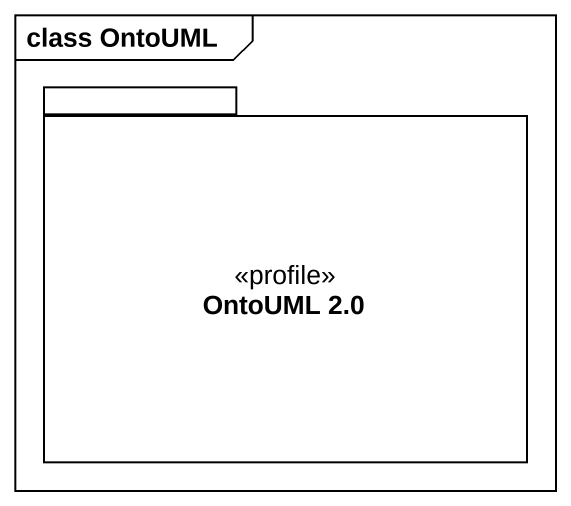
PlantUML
@startuml
mainframe class OntoUML
package "OntoUML 2.0" as OntoUML_2_0 <<profile>> {
}
@enduml
